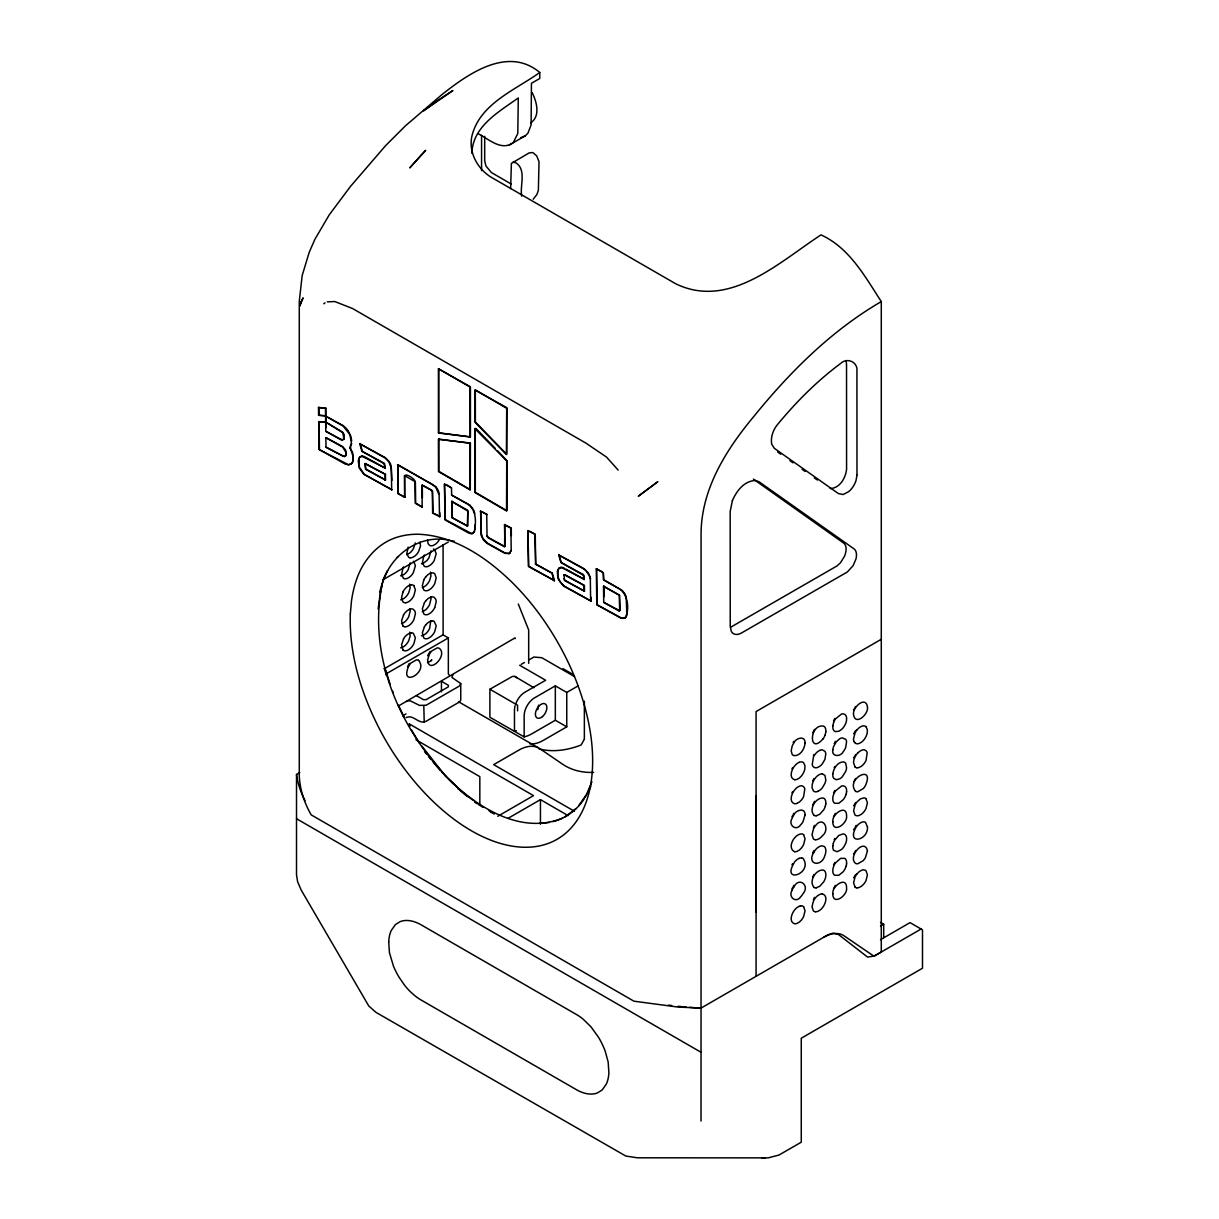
<?xml version="1.0" encoding="UTF-8"?>
<svg xmlns="http://www.w3.org/2000/svg" width="1219" height="1219" viewBox="0 0 1219 1219"><rect width="100%" height="100%" fill="white"/><g stroke="black" fill="none" stroke-linecap="round" stroke-linejoin="round"><path stroke-width="1.5" d="M441.446 691.813L441.446 681.284L448.363 685.276L448.363 686.815L426.117 699.66L423.435 699.676L416.517 695.683M443.122 634.962L443.091 544.68M443.167 634.931L448.348 637.933L448.348 673.924L449.689 675.555M453.163 674.442L451.868 677.139A6.628 3.825 -0.1 0 0 452.097 677.535L460.752 683.569L460.752 700.148L459.395 702.037L426.147 721.237C418.711 725.076 413.5 713.846 406.049 717.641M475.258 428.509L475.319 492.308L506.906 510.715L507.119 460.843L497.809 451.015M481.566 170.66L481.566 135.355M515.104 638.665L515.104 637.827L398.384 706.03M517.587 710.845L517.587 705.237L489.886 689.238L489.886 717.244L524.155 736.885A37.713 21.774 -60 0 0 532.002 733.716L555.331 720.246L566.759 726.844L566.759 692.453L555.331 685.855L534.547 697.847A14.689 8.487 -60 0 0 524.155 715.843L524.155 736.885M564.001 575.261L564.946 574.667L584.419 585.547L584.495 591.215L564.427 580.396L564.062 574.774M756.07 912.223L756.07 795.596M510.624 188.64L511.386 163.392L529.122 152.908L532.81 152.558L536.726 155.925L539.027 161.746L538.371 190.332L536.893 194.491L533.191 199.23M521.671 196.168C519.69 185.684 526.943 169.38 515.424 162.538L512.986 162.31M701.032 1121.053L701.077 532.794C701.656 488.545 726.311 449.491 753.708 416.593C789.882 371.993 831.328 330.623 881.291 301.581C864.972 276.545 849.536 247.884 821.012 234.886C779.49 261.872 729.252 310.037 675.539 283.677L491.272 177.288C477.604 168.953 468.614 152.68 471.783 136.619C479.372 103.874 514.997 90.206 539.758 72.5C507.561 45.362 467.09 74.496 441.08 95.311L405.424 125.831L385.722 145.503L350.493 186.416L329.237 214.849L314.944 239.214L309.215 252.303L302.16 275.585L299.28 301.322L299.28 776.122C299.981 789.744 304.369 803.092 311.211 814.871L633.91 1001.18L677.947 1007.062L701.077 1008.067L828.311 934.623L833.324 933.129L838.443 934.501L867.578 957.083L873.977 956.092L881.276 952.009L881.291 301.581M427.579 539.743L428.052 543.583L429.56 545.32A9.859 5.699 -60 0 0 431.739 545.792A9.554 5.516 -60 0 0 433.553 545.274L435.366 544.238A9.554 5.516 -60 0 0 437.926 541.754A9.859 5.699 -60 0 0 439.358 539.651M410.224 562.858L408.182 569.684A9.859 5.699 -60 0 1 406.75 571.787A9.554 5.516 -60 0 1 404.19 574.271L402.392 575.307M431.023 550.851L428.997 557.677A9.859 5.699 -60 0 1 426.741 560.71L423.191 563.3A9.554 5.516 -60.1 0 1 421.439 563.772M825.796 731.903L825.796 729.8A9.584 5.531 -60 0 0 824.928 727.347A9.889 5.714 -60 0 0 823.145 726.036C808.944 724.406 808.746 755.689 823.145 738.729M825.796 803.9L825.796 801.812A9.584 5.531 -60 0 0 825.324 800.06A9.889 5.699 -60 0 0 823.145 798.034C815.526 797.455 808.547 809.523 814.018 815.313M832.836 725.732L832.836 727.819A9.584 5.531 -60 0 0 833.705 730.272A9.889 5.699 -60 0 0 835.503 731.598L838.809 731.263L841.506 729.495A10.072 5.821 -60 0 0 843.929 726.722L844.615 725.64A9.859 5.699 -60 0 0 845.712 723.431A9.584 5.531 -60 0 0 846.58 719.896L846.58 717.793A9.584 5.531 -60 0 0 845.712 715.34A9.859 5.699 -60 0 0 844.615 714.334L843.929 714.029A10.072 5.821 -60 0 0 841.506 714.044L835.503 718.89A9.889 5.699 -60 0 0 833.705 722.181M832.836 845.757L832.836 847.845A9.584 5.531 -60 0 0 833.705 850.298L837.057 851.746L841.506 849.521A10.072 5.821 -60 0 0 843.929 846.733L845.712 843.365A9.584 5.531 -60 0 0 846.58 839.906L846.58 837.819A9.554 5.516 -60 0 0 846.123 836.066A9.843 5.684 -60 0 0 843.182 833.887L838.809 835.426L834.817 839.998A9.859 5.699 -60 0 0 833.308 843.457M846.58 791.908L846.58 789.805A9.584 5.531 -60 0 0 846.123 788.068A9.859 5.699 -60 0 0 844.615 786.331L843.929 786.026A10.072 5.821 -60 0 0 841.506 786.057L835.503 790.902A9.859 5.699 -60 0 0 833.308 795.367A9.584 5.531 -60 0 0 832.836 797.744L832.836 799.832A9.584 5.531 -60 0 0 833.308 801.584A9.859 5.699 -60 0 0 834.817 803.306L838.809 803.275L843.182 799.74A9.859 5.699 -60 0 0 846.123 794.255M846.58 863.905L846.58 861.818A9.584 5.531 -60 0 0 845.712 859.365A9.859 5.699 -60 0 0 844.615 858.344L840.622 858.374L835.503 862.915A9.859 5.699 -60 0 0 833.705 866.221A9.584 5.531 -60 0 0 832.851 869.741L832.836 871.844A9.554 5.516 -60 0 0 833.705 874.297A9.859 5.699 -60 0 0 834.817 875.318L838.809 875.288L843.182 871.753A9.843 5.684 -60 0 0 846.108 866.191M475.151 529.488L475.151 524.825M471.844 153.274C472.713 126.304 498.952 111.843 518.288 97.931L517.801 133.435L513.382 142.41C501.771 151.887 488.088 138.57 477.985 133.618M378.134 608.906L380.618 591.169M351.697 443.701C347.461 449.628 357.213 457.232 351.285 463.723M404.418 475.806L404.678 497.322L404.754 475.867C405.592 472.896 414.582 478.549 415.374 481.81L415.664 503.051L422.155 507.089L415.298 503.264L414.978 481.734M415.344 542.912L413.378 548.672A9.874 5.699 -60 0 1 411.123 551.704A9.554 5.516 -60 0 1 409.371 553.243L407.557 554.295A9.554 5.516 -60 0 1 406.643 554.599M438.413 368.93L438.413 432.836M438.794 368.626L438.81 432.806L470.427 436.89L470.427 386.834L438.459 368.824M537.747 709.732L538.615 705.146M381.105 589.021C386.834 557.616 417.98 532.871 450.283 540.474M381.928 585.684C366.233 664.111 407.603 745.647 466.755 795.717M511.401 550.531L509.039 553.624M460.752 683.569L459.395 686.038L426.147 705.237L419.488 705.39L410.361 700.864A4.922 2.834 0 0 0 407.542 701.062L406.445 701.489M379.658 592.129L383.726 578.294L387.566 570.538M792.121 890.312C787.748 896.864 796.068 903.782 800.776 896.696A9.859 5.699 -60 0 0 803.031 893.664C810.208 885.527 798.933 876.431 793.904 886.929M591.931 781.699L586.629 794.194L578.675 805.729M504.956 546.371L504.498 524.658L511.264 528.025L511.37 535.583M590.819 786.255L587.421 793.508M408.152 547.148L406.78 553.853L408.746 557.327A9.859 5.699 -60 0 0 410.133 557.799M409.294 663.41L407.512 666.793M430.094 651.403L427.564 655.792M793.234 742.523L793.737 741.35M793.234 814.521L793.737 813.363M793.234 886.533L793.737 885.375M856.119 825.354L855.007 827.655M402.94 568.145L401.569 574.85L403.535 578.324M402.94 592.144L401.508 597.843L402.94 601.881A9.889 5.714 -60 0 0 405.79 602.765M423.74 580.137L422.323 585.821L423.74 589.874A9.889 5.714 -60 0 0 426.589 590.758A9.554 5.516 -60 0 0 428.341 590.286L430.155 589.234A9.554 5.516 -60 0 0 432.715 586.75A9.889 5.714 -60.1 0 0 434.756 583.611L436.189 577.821L434.756 573.783A9.889 5.714 -60.1 0 0 431.907 572.9A9.554 5.516 -60 0 0 430.155 573.372L428.341 574.423A9.554 5.516 -60 0 0 425.781 576.907M434.756 607.519L436.189 601.82A9.874 5.699 -60 0 0 435.655 599.078L434.147 597.34A9.874 5.699 -60 0 0 431.892 596.899A9.554 5.516 -60.1 0 0 430.155 597.371L428.341 598.422A9.554 5.531 -60 0 0 425.766 600.891M814.536 825.37L813.439 827.655M835.32 813.363L833.537 816.73M814.536 897.382L813.439 899.668M835.32 885.375L833.537 888.742M474.161 531.85C476.309 522.921 476.614 509.908 467.837 504.163L451.624 495.097L451.518 487.935L444.493 484.019L444.996 519.843L468.706 533.084A14.658 8.457 60 0 0 469.224 533.312L471.326 533.663A12.144 7.009 60 0 0 471.799 533.617L472.439 533.343M603.74 602.399L619.709 610.658L619.191 595.238L603.512 586.248L603.74 602.399L619.008 610.917M474.74 531.21L473.109 533.069M359.041 458.039L358.31 460.706A16.807 9.706 60 0 0 358.31 461.3L359.346 468.187L363.795 474.298L392.03 489.84L365.03 474.724A14.201 8.198 60 0 1 364.146 474.1L359.361 467.045L359.102 458.451A17.432 10.057 60 0 1 359.422 457.795L359.651 457.475M814.033 778.514L812.753 780.739M834.223 767.65L834.817 766.507M814.033 850.527L812.753 852.751M834.223 839.662L834.817 838.52M813.439 755.643L814.033 754.515M403.535 615.016L401.569 620.776L402.94 625.896M403.535 639.015L401.569 644.775L402.94 649.895M424.349 603.009L422.368 608.753L423.74 613.873A9.889 5.699 -60 0 0 426.589 614.757A9.554 5.516 -60.1 0 0 428.341 614.3L430.155 613.248A9.554 5.531 -60 0 0 432.715 610.765A9.874 5.699 -60 0 0 434.741 607.611M424.349 627.008L422.368 632.768L423.74 637.887A9.889 5.714 -60 0 0 425.781 638.771A10.087 5.821 -60 0 0 428.341 638.299L430.155 637.247A10.087 5.821 -60 0 0 432.715 634.779A9.889 5.714 -60 0 0 434.756 631.533L436.189 625.835L434.147 621.355A9.889 5.714 -60 0 0 431.907 620.806M855.007 707.629L855.616 706.502M855.616 730.516L855.007 731.644A9.859 5.699 -60 0 1 853.574 733.747M814.018 852.005C805.942 864.759 821.652 867.776 824.928 855.357A9.584 5.531 -60 0 0 825.796 851.913L825.796 849.826A9.554 5.516 -60 0 0 824.928 847.357A9.859 5.699 -60 0 0 823.831 846.336L822.383 845.91A9.584 5.531 -60 0 0 819.823 846.382L818.025 847.418A9.554 5.516 -60 0 0 815.45 849.902A9.859 5.699 -60 0 0 813.957 852.035M855.007 779.642L855.616 778.514M855.007 851.654L855.616 850.527M345.495 455.799L345.693 455.388A3.809 2.194 60 0 0 345.861 454.809L345.891 452.66A8.533 4.937 60 0 0 345.815 452.158L342.615 447.038L325.869 437.621L325.991 447.19L344.413 456.622M585.044 797.622L586.629 794.879M833.537 720.734L834.223 719.637A9.859 5.699 -60 0 0 834.817 718.509M791.954 864.743L792.64 863.677M422.079 485.238L422.155 507.089M812.753 804.738L813.439 803.656A9.859 5.699 -60 0 0 814.536 801.355M812.753 876.751L813.439 875.669A9.859 5.699 -60 0 0 814.033 874.541M431.206 660.744L431.8 659.845A9.31 5.379 -60 0 1 429.256 661.841L427.473 662.618M584.282 798.765C577.12 809.888 565.768 818.421 552.877 821.636M624.981 617.85C629.994 610.216 627.953 594.308 619.602 588.975L603.435 579.939L603.329 572.778L596.304 568.846L596.792 604.685L620.471 617.896L623.732 618.414M625.652 617.195L626.551 616.037A8.365 4.83 60 0 0 626.871 614.97L626.185 596.838M404.495 475.608L414.932 481.581M853.574 709.732L854.336 708.727M853.574 829.743L854.336 828.737M349.868 447.815L351.392 442.771L350.051 435.473A15.618 9.021 60 0 0 349.457 434.101L343.209 426.117L325.58 416.09L343.179 425.614M560.39 567.46L558.439 568.923A7.619 4.404 60 0 0 558.134 569.486L557.738 575.764L559.643 581.158A16.868 9.737 60 0 0 560.176 582.012L564.26 586.08L591.002 601.043L590.956 597.249M504.605 546.584L504.864 524.444M626.002 616.982L624.737 618.003M509.999 552.908L511.188 549.434L510.898 528.223L504.498 524.658M345.724 455.754L344.764 456.424M364.862 463.708L365.517 469.254L385.524 480.027L385.448 474.359L364.953 463.631M365.304 463.433L365.883 469.056L385.524 480.027M509.39 144.97L525.359 135.766L527.903 133.252L531.118 124.871L531.438 83.288L539.758 78.504L539.758 72.5M359.468 457.46L360.687 456.561A10.24 5.912 60 0 1 361.51 456.256M575.962 808.608L565.052 816.806M359.666 457.262L362.18 456.15M438.87 438.901L438.84 471.372L470.29 489.596L470.397 443.046L438.413 439.343L438.49 471.601L469.94 489.794M559.292 567.993L557.327 571.284L557.921 578.324A6.385 3.687 60 0 0 558.104 578.827L563.498 586.034L591.002 601.043M530.737 122.845C540.779 116.049 536.604 101.436 532.078 92.492M397.211 557.19L398.141 556.504M558.942 568.191L561.609 567.338M324.269 422.079L318.692 421.683L319.073 449.476L345.297 464.104L348.573 464.82L351.407 463.708M323.766 303.76L325.031 302.876M344.748 456.485L346.059 455.175A3.809 2.194 60 0 0 346.226 454.596L345.724 450.497A4.998 2.895 60 0 0 345.297 449.598L342.63 446.596L325.869 437.621M319.073 449.476L348.238 464.607A12.723 7.344 60 0 0 349.243 464.591L351.895 463.281A10.758 6.217 60 0 0 352.626 462.214L353.251 455.281M318.601 415.268L325.93 415.847L318.601 415.268L318.494 407.542L325.808 408.106L326.082 427.549M318.494 407.542L325.808 408.106M342.234 439.983L343.59 439.449A6.933 4.007 60 0 0 343.971 439.114A5.897 3.398 60 0 0 344.261 438.688L344.154 434.787A5.44 3.139 60 0 0 343.743 433.827L343.164 432.836A5.897 3.398 60 0 0 342.676 432.166L326.037 422.246L318.692 421.683M326.006 422.277L342.341 432.41A5.501 3.185 60 0 1 342.783 433.004L343.91 438.855A5.897 3.398 60 0 1 343.606 439.328L340.848 439.693L325.778 431.282L325.458 408.319M325.778 431.282L340.817 439.282M325.991 447.19L343.164 456.302M349.701 447.998L352.123 451.533A15.923 9.188 60 0 1 352.596 452.798L352.946 453.91M384.076 463.616L361.906 451.228L359.773 443.762L385.494 457.765L389.379 461.849M361.906 451.228L384.457 463.418L385.356 468.203L362.256 456.363M404.678 497.322L397.851 493.512L397.821 464.622L435.747 486.64M365.624 463.692L385.448 474.359M397.851 493.512L405.043 497.108M444.493 484.019L445.346 519.644L471.403 533.465A10.361 5.988 60 0 0 472.164 533.404M451.518 487.935L446.261 484.598M451.624 495.097L469.818 505.108M467.319 526.105L451.929 517.572L451.716 501.405L467.791 510.258L467.685 525.907M432.334 491.699L432.623 512.94L439.861 516.582L439.815 512.788M432.623 512.94L439.861 516.582M451.929 517.572L467.502 525.846M509.938 553.091A9.737 5.623 60 0 1 509.405 553.426L504.925 553.335L487.097 543.369L483.943 540.505A12.373 7.146 60 0 1 483.242 539.56L481.276 535.659A8.442 4.876 60 0 1 481.048 534.943L480.652 510.913L480.956 532.429L482.633 537.731A8.777 5.059 60 0 0 483.379 539.011L487.798 543.354L505.519 553.228L509.146 553.548M480.286 511.111L487.082 514.509L482.252 511.812M382.675 579.939L448.348 542.013M473.475 532.855L472.378 533.45M527.888 530.661L528.741 566.241L554.432 580.61L528.391 566.454L527.888 530.661L535.263 534.379L535.659 563.955L552.329 573.265L554.432 580.61M534.897 534.577L535.659 563.955M583.52 575.307L560.862 562.401L558.729 554.95L583.84 568.572M560.862 562.401L583.474 574.652L584.328 579.406L561.669 567.582M384.122 668.82L443.122 634.794M535.309 564.153L552.329 573.265M385.768 674.061L448.348 637.933M596.304 568.846L602.293 571.787M603.329 572.778L603.786 579.726L622.193 590.438M564.214 574.758L584.419 585.547M603.512 586.248L619.648 595.162L620.136 610.186L619.039 610.932M880.499 939.666L910.029 922.631L922.493 929.823L922.493 968.221L801.264 1038.222L801.264 1142.203L778.911 1155.079L768.138 1157.867L637.369 1157.806L625.789 1156.039L375.924 1012.334L368.778 1005.995L301.2 890.083L297.604 881.703L296.507 874.77L296.507 774.492L299.767 772.602M402.788 715.812L406.049 713.923M596.792 604.685L620.882 617.713L623.823 618.262M521.244 664.34L524.414 662.511M529.153 659.769L533.907 657.026L541.83 657.727L574.545 676.621M489.886 689.238L512.178 676.575A9.874 5.699 -60 0 1 516.688 677.84M566.759 692.453L577.852 686.053M731.156 626.947L836.889 566.012L840.455 562.797L844.401 556.428A13.866 8 -60 0 0 845.59 545.655L844.249 543.491L753.403 479.128M566.759 726.844L543.43 740.314A37.713 21.774 -60 0 1 530.006 743.88M497.763 816.288L533.511 795.641L409.157 723.842L410.193 725.991M507.927 818.406L540.444 799.634L568.161 815.648M881.291 639.274L756.07 711.561L756.085 976.328M880.499 926.074L883.699 924.231L883.699 937.822M921.107 929.03L873.993 956.229L844.127 935.857A39.191 22.628 -60 0 0 823.694 937.274M422.109 485.223L432.547 490.846L432.989 512.742M625.103 617.804L624.25 618.262M409.34 585.379L407.542 586.43A9.554 5.516 -60 0 0 404.982 588.914A9.889 5.714 -60 0 0 402.864 592.084M409.34 609.393L407.542 610.429A9.554 5.516 -60 0 0 404.982 612.928A9.889 5.699 -60 0 0 403.474 614.955M819.823 750.371L818.025 751.407A10.087 5.821 -60 0 0 815.45 753.891A9.859 5.699 -60 0 0 813.423 757.045L812.22 764.755A10.072 5.821 -60 0 0 813.423 766.873L814.018 767.3A9.859 5.699 -60 0 0 815.45 767.757A9.554 5.516 -60 0 0 818.025 767.269L819.823 766.233A9.584 5.531 -60 0 0 822.383 763.749L824.928 759.361L825.796 753.814A9.584 5.531 -60 0 0 824.928 751.361L822.383 749.883A10.087 5.821 -60 0 0 819.96 750.294M799.024 762.378L797.226 763.414A10.133 5.851 -60 0 0 794.666 765.898C791.664 769.341 788.586 777.935 794.666 779.749M818.025 791.283L819.823 790.232A10.133 5.851 -60 0 0 822.383 787.764L824.928 783.36A9.584 5.531 -60 0 0 825.796 779.901L824.928 775.36L822.383 773.897M797.226 803.291L799.024 802.239A10.087 5.821 -60 0 0 801.599 799.755A9.889 5.699 -60 0 0 803.626 796.525L804.814 788.891A10.072 5.821 -60 0 0 803.626 786.773L803.031 786.346A9.889 5.699 -60 0 0 800.776 785.798A9.554 5.516 -60 0 0 799.024 786.377L797.226 787.413A9.584 5.531 -60 0 0 794.666 789.897C791.664 793.34 788.586 801.934 794.666 803.763A10.087 5.821 -60 0 0 797.104 803.351M799.024 858.389L797.226 859.425A9.584 5.531 -60 0 0 794.666 861.909C780.236 884.887 813.728 873.581 803.031 858.344A9.859 5.699 -60 0 0 801.599 857.902M799.024 906.387L797.226 907.439A9.584 5.531 -60 0 0 794.666 909.907C791.68 913.351 788.586 921.96 794.666 923.773A9.584 5.531 -60 0 0 797.226 923.301L799.024 922.25A9.554 5.516 -60 0 0 801.599 919.781A9.889 5.714 -60 0 0 803.626 916.536L805.058 910.852L803.626 906.799M520.589 137.777L525.359 135.766M472.987 533.145L472.103 533.541M562.172 818.284C519.096 835.67 474.282 805.287 445.011 775.558M504.712 546.493L488.362 537.518L487.371 535.857M504.361 546.706L487.996 537.731L487.036 536.223M438.611 439.084L470.046 443.274L469.955 489.779M361.418 456.394L363.902 456.394M816.273 815.755L819.823 814.231L823.831 809.645A9.859 5.699 -60 0 0 825.324 806.186M816.273 887.767L819.823 886.243L823.831 881.657A9.889 5.714 -60 0 0 825.324 878.289A9.554 5.516 -60 0 0 825.796 875.912L825.796 873.825A9.584 5.531 -60 0 0 824.928 871.372A9.889 5.714 -60 0 0 823.145 870.046C815.526 869.467 808.547 881.535 814.018 887.325M830.169 488.545C839.876 488.316 845.681 477.878 846.58 469.239L846.535 365.319A21.378 12.342 -60 0 0 845.849 360.595M560.39 567.582L561.334 567.551M549.373 822.459L539.971 823.419M467.41 526.12L467.776 511.508M327.317 301.84L334.798 301.55L352.474 308.483L586.141 443.244L606.483 457.064L618.17 470.092M762.119 1158.05L765.212 1158.05M342.249 439.769L341.853 439.693A4.282 2.468 60 0 1 341.213 439.48M794.666 851.761C786.605 847.997 794.148 834.025 801.599 833.903A9.889 5.714 -60 0 1 803.626 834.68M822.383 893.908C828.463 895.721 825.385 904.33 822.383 907.774A9.584 5.546 -60 0 1 819.823 910.243L818.025 911.294A9.584 5.546 -60 0 1 815.572 911.705M454.291 541.266L451.35 540.672M562.279 567.429L563.132 567.673A10.133 5.851 60 0 1 564.275 568.191M438.566 368.748L470.062 387.032L470.123 436.935L438.444 432.989M364.252 456.516L385.356 468.203M489.032 810.711L492.247 812.464M584.495 591.215L565.022 580.351L564.047 578.69M529.655 531.24L535.263 534.379M359.773 443.762L385.113 457.963L388.876 461.849L391.345 468.416L391.68 490.053M397.455 464.835L432.532 484.431L435.838 487.402L439.145 494.96L439.495 516.78M558.729 554.95L583.733 568.938A8.503 4.906 60 0 1 584.312 569.319L585.547 570.309A11.855 6.842 60 0 1 586.309 571.071L589.432 576.115A10.697 6.171 60 0 1 589.706 576.861L590.286 579.391A7.984 4.617 60 0 1 590.346 580.442L590.636 601.241M431.496 490.129L422.338 485.132L422.383 498.022M451.716 501.405L467.7 511.005M565.814 569.06L584.328 579.406M490.526 811.915L494.274 814.033M511.172 183.978L491.44 172.58L485.954 166.028L484.69 160.695L484.69 136.345M506.571 407.527L474.953 390.034L475.014 422.246L506.403 454.519L506.693 408.335L475.319 389.836L475.38 422.033L506.769 454.321L506.845 407.786M562.949 668.652L571.955 673.848M519.66 665.254L545.64 680.248L524.856 692.255A14.689 8.487 -60 0 0 515.652 703.988M880.529 922.402L883.699 924.231M458.527 701.733L538.356 747.826M574.393 811.244L493.68 764.648L518.715 750.188A40.608 23.451 -60 0 1 539.88 748.71L562.355 764.039A139.606 80.606 -60 0 0 593.592 772.374M415.953 739.765L479.829 776.64L479.829 804.647M296.507 818.726L701.077 1052.302M514.921 676.499L533.892 687.729M478.244 804.372L482.983 807.328M584.023 568.679L588.259 572.93M474.435 802.026L476.919 803.641M777.707 452.036L780.754 454.199M789.912 460.66L792.959 462.809M802.102 469.269L805.149 471.418M814.307 477.878L817.355 480.027M855.601 743.3L855.007 742.859A10.072 5.821 -60 0 1 854.108 741.563M855.601 791.299C845.057 779.154 875.318 763.246 865.399 785.645A9.859 5.684 -60 0 1 863.159 788.678L857.856 791.74A9.859 5.684 -60 0 1 855.555 791.344M418.559 660.378C429.103 672.522 398.842 688.43 408.746 666.031A9.874 5.699 -60 0 1 411.001 662.999L416.304 659.936A9.874 5.699 -60 0 1 418.62 660.348M467.151 795.809L472.682 799.999M384.092 463.631L385.006 468.416M343.926 426.178L345.739 427.854A16.67 9.615 60 0 1 346.638 428.875M457.856 788.571L467.426 796.662M448.577 779.078L455.921 786.087L452.234 782.598M470.077 505.336L473.383 509.664A8.579 4.952 60 0 1 473.962 510.913L474.785 513.519M622.437 590.682L624.707 593.638M475.867 428.387L495.234 448.348M440.013 770.225L433.187 762.165M441.522 771.627L446.154 776.671M866.008 798.78L867.44 802.818L866.008 808.517A9.889 5.714 -60 0 1 863.966 811.747A9.584 5.531 -60 0 1 861.406 814.231L859.593 815.267A9.584 5.531 -60 0 1 857.856 815.74A9.889 5.714 -60 0 1 854.93 814.917L853.574 810.833L855.007 805.134A9.889 5.714 -60 0 1 857.033 801.889L860.507 798.811L863.966 797.881A9.889 5.714 -60 0 1 866.084 798.735M855.007 886.868L853.574 882.83L855.007 877.131A9.889 5.714 -60.1 0 1 856.957 873.947M803.626 834.786L805.058 838.84L803.626 844.523A9.889 5.714 -60 0 1 800.776 848.698A9.554 5.516 -60 0 1 799.024 850.237L797.226 851.289A9.554 5.516 -60 0 1 794.788 851.685M413.942 585.79L415.374 589.828L413.942 595.527A9.889 5.714 -60 0 1 411.915 598.773A9.554 5.516 -60 0 1 409.34 601.241L407.542 602.293A9.554 5.516 -60 0 1 405.912 602.689M443.015 772.953L421.865 746.104M866.008 726.768L867.379 729.8L867.197 733.015A10.072 5.821 -60 0 1 866.008 736.505L865.399 737.647A9.859 5.699 -60 0 1 863.966 739.735A9.584 5.531 -60 0 1 861.406 742.219L859.593 743.27A9.584 5.531 -60 0 1 857.856 743.742A9.859 5.699 -60 0 1 855.54 743.331M855.007 766.858L853.574 762.82A9.889 5.699 -60 0 1 854.016 759.422A10.072 5.821 -60 0 1 855.007 757.121L855.601 755.978A9.889 5.699 -60 0 1 857.78 752.9M428.509 756.542L430.916 759.422M424.532 751.62L426.696 754.256M347.095 429.423L347.918 430.566M436.204 487.189L438.2 490.404M583.551 575.338L583.977 579.604M431.892 490.51L432.334 491.684M348.223 431.008L350.417 435.259M411.321 729.678L419.504 743.255M625.012 594.171L626.033 596.381M389.882 462.687L390.689 464.332M589.295 574.743L588.96 574.103A6.598 3.809 60 0 0 588.594 573.463M398.506 705.268L404.129 717.244M438.368 490.724L439.449 494.304M518.304 604.03L528.68 629.994L528.68 663.349M392.777 691.28L393.326 692.712M589.828 575.977L590.606 578.873M420.052 542.074L420.525 545.914L418.559 551.658A9.859 5.699 -60 0 1 416.304 554.691A9.554 5.516 -60 0 1 414.551 556.245L412.753 557.281A9.554 5.516 -60 0 1 410.178 557.769M430.49 572.092L430.962 575.932L429.591 580.549A9.874 5.699 -60 0 1 427.564 583.779A9.554 5.516 -60 0 1 424.989 586.263L423.191 587.299A9.554 5.516 -60 0 1 422.292 587.619M409.691 584.099L410.163 587.939L408.792 592.556A9.889 5.714 -60 0 1 405.942 596.731A9.554 5.516 -60 0 1 404.19 598.27L402.392 599.321A9.554 5.516 -60 0 1 400.624 599.794M409.691 632.112L410.163 635.952L408.792 640.569A9.889 5.714 -60 0 1 406.75 643.8A10.087 5.821 -60 0 1 404.19 646.283L402.392 647.335A10.087 5.821 -60 0 1 400.64 647.792M391.07 465.353L391.908 480.393M390.08 684.133L385.57 669.703M559.079 554.752L561.212 562.203M551.978 573.479L554.081 580.808M360.123 443.564L362.256 451.015M384.396 668.164L386.377 675.433M430.795 620.928L429.591 628.547A9.889 5.714 -60 0 1 427.564 631.792A10.087 5.821 -60 0 1 424.989 634.276L423.191 635.312A10.087 5.821 -60 0 1 421.439 635.785M351.697 441.004L351.148 437.545A12.754 7.36 60 0 0 350.6 435.747M423.816 705.969L424.212 721.907M603.877 586.034L604.014 596.807M596.655 568.633L597.158 604.472M486.731 514.723L487.021 536.055M452.066 501.207L452.295 517.359M397.821 464.622L398.217 493.299M385.082 474.572L385.174 480.225M319.058 421.484L319.439 449.278M584.053 585.76L584.13 591.413M318.86 407.329L318.967 415.054M584.358 701.184L584.358 738.988M555.331 685.855L555.331 720.246M540.444 799.634L540.444 824.181M305.04 800.685A221.828 128.071 0 0 1 296.507 774.492M701.077 1008.067A221.843 128.071 0 0 1 689.588 1007.351M686.312 1007.077A221.843 128.071 0 0 1 678.175 1006.284M671.699 1005.523A221.843 128.071 0 0 1 668.484 1005.096M538.889 748.801A139.606 80.606 -60 0 0 581.021 745.053A185.09 39.115 -81.2 0 0 584.358 739.171M515.134 705.603A14.689 8.487 -60 0 0 514.464 710.25L514.464 731.278A37.713 21.774 -60 0 0 516.384 730.775M832.851 725.854A9.584 5.531 -60 0 1 833.705 722.41M825.796 731.781A9.584 5.531 -60 0 1 824.928 735.225M824.928 735.438A9.889 5.714 -60 0 1 823.13 738.821M817.888 791.36A10.133 5.851 -60 0 1 815.313 791.832A9.889 5.714 -60 0 1 813.423 790.872L812.052 787.84L812.22 784.609A10.072 5.821 -60 0 1 813.423 781.12L814.018 779.992A9.859 5.699 -60 0 1 815.45 777.89A9.554 5.516 -60 0 1 818.025 775.406L819.823 774.37A9.554 5.516 -60 0 1 822.261 773.958M856.957 767.802A9.889 5.699 -60 0 1 854.915 766.903M857.048 767.741A10.133 5.851 -60 0 0 859.593 767.269L861.406 766.218A10.133 5.851 -60 0 0 863.966 763.749A9.889 5.699 -60 0 0 866.008 760.504L867.197 752.87A10.072 5.821 -60 0 0 866.008 750.767L865.399 750.325A9.889 5.699 -60 0 0 863.966 749.776A9.584 5.531 -60 0 0 861.406 750.355L859.593 751.407A9.584 5.531 -60 0 0 857.856 752.946M855.616 754.515A9.889 5.714 -60 0 1 855.007 755.643M854.336 756.725A9.889 5.714 -60 0 1 853.574 757.746M816.197 815.801A9.859 5.699 -60 0 1 813.957 815.343M792.64 815.663A9.859 5.699 -60 0 1 791.954 816.745M857.048 729.876A10.133 5.851 -60 0 1 859.593 727.408L861.406 726.356A10.133 5.851 -60 0 1 863.966 725.884A9.859 5.699 -60 0 1 866.008 726.692M854.031 741.594A9.859 5.699 -60 0 1 853.498 738.851L855.007 733.122A9.859 5.699 -60 0 1 856.972 729.846M798.917 858.45A9.584 5.531 -60 0 1 801.492 857.963M815.45 839.754A9.889 5.699 -60 0 1 813.423 838.87L811.991 834.832L813.423 829.133A9.889 5.699 -60 0 1 815.45 825.796C823.054 815.145 830.429 829.606 822.383 835.762A9.584 5.531 -60 0 1 819.823 838.23L818.025 839.281A9.584 5.531 -60 0 1 815.557 839.693M794.788 779.688A9.554 5.516 -60 0 0 797.333 779.215L799.024 778.24A9.554 5.516 -60 0 0 800.776 776.686A9.859 5.699 -60 0 0 803.031 773.654L803.626 772.526A10.072 5.821 -60 0 0 804.814 769.037L804.997 765.806L803.626 762.774A9.889 5.714 -60 0 0 801.599 761.89A10.133 5.851 -60 0 0 799.176 762.286M792.06 890.251A9.859 5.699 -60 0 1 793.843 886.883M792.64 767.65A9.859 5.699 -60 0 1 791.954 768.732M856.972 887.92A9.889 5.714 -60.1 0 1 854.93 887.021M835.32 741.35A9.843 5.668 -60 0 1 834.223 743.636M792.64 887.661A9.859 5.699 -60 0 1 791.954 888.742M800.776 905.808A9.889 5.714 -60 0 1 803.626 906.692M409.98 608.921A9.874 5.699 -60 0 1 410.224 610.856L408.792 616.555A9.874 5.699 -60 0 1 405.927 620.806A9.554 5.516 -60 0 1 404.19 622.284L402.392 623.32A9.554 5.516 -60 0 1 401.493 623.64M422.292 611.633A9.554 5.516 -60 0 0 423.191 611.313L424.989 610.262A9.554 5.516 -60 0 0 427.564 607.793A9.874 5.699 -60 0 0 429.576 604.624L431.023 598.849A9.874 5.699 -60 0 0 430.795 596.914M402.377 575.322A9.554 5.516 -60.1 0 1 400.624 575.795M424.349 626.901A9.889 5.714 -60 0 1 425.781 624.798M425.781 624.905A9.554 5.516 -60 0 1 428.341 622.437L430.155 621.385A9.554 5.516 -60 0 1 431.907 620.913M424.349 602.902A9.889 5.699 -60 0 1 425.781 600.799M402.864 649.94A9.889 5.714 -60 0 0 404.891 650.824A10.087 5.821 -60 0 0 407.542 650.306L409.34 649.255A10.087 5.821 -60 0 0 411.915 646.786A9.889 5.714 -60 0 0 413.942 643.541L415.374 637.842L413.348 633.362A9.889 5.714 -60 0 0 411.093 632.813M403.459 638.969A9.889 5.714 -60 0 1 404.906 636.867A9.554 5.516 -60 0 1 407.542 634.444L409.34 633.392A9.554 5.516 -60 0 1 411.093 632.92M405.119 626.703A9.554 5.531 -60 0 0 407.695 626.216L409.34 625.256A9.554 5.531 -60 0 0 411.915 622.787A9.889 5.699 -60 0 0 413.942 619.526L415.374 613.827A9.874 5.699 -60 0 0 414.841 611.085L413.348 609.348A9.874 5.699 -60 0 0 411.093 608.906A9.554 5.516 -60 0 0 409.218 609.47M404.891 626.825A9.889 5.699 -60 0 1 402.864 625.926M423.74 580.031A9.889 5.714 -60 0 1 425.781 576.8M411.093 584.8A9.889 5.714 -60 0 1 413.942 585.684M409.218 585.455A9.554 5.516 -60 0 1 410.971 584.983M424.349 554.995A9.889 5.714 -60 0 0 423.74 556.138L422.368 562.828L424.349 566.317A9.859 5.699 -60 0 0 426.589 566.744A9.554 5.516 -60 0 0 428.341 566.271L430.155 565.235A9.554 5.516 -60 0 0 432.715 562.751A9.859 5.684 -60 0 0 434.147 560.649L436.189 553.822L434.756 549.769A9.889 5.714 -60 0 0 433.461 549.038M403.489 578.355A9.859 5.684 -60 0 0 404.921 578.796A9.554 5.516 -60 0 0 407.542 578.294L409.34 577.242A9.554 5.516 -60 0 0 411.915 574.758A9.859 5.684 -60 0 0 413.348 572.656L415.374 565.829L413.942 561.791A9.859 5.684 -60 0 0 413.348 561.273M402.895 568.1A9.859 5.684 -60 0 1 403.489 566.957M825.796 803.778A9.584 5.531 -60 0 1 825.324 806.064M816.197 887.904A9.889 5.714 -60 0 1 813.942 887.462M822.246 893.984A9.554 5.516 -60 0 0 819.701 894.456L818.025 895.432A9.554 5.516 -60 0 0 815.45 897.9A9.889 5.714 -60 0 0 813.423 901.146L811.991 906.845L813.423 910.883A9.889 5.714 -60 0 0 815.45 911.766M846.58 863.768A9.584 5.531 -60 0 1 846.123 866.069M834.817 862.534A9.843 5.684 -60 0 1 833.537 864.743M854.336 852.736A9.859 5.699 -60 0 1 853.574 853.757M832.836 845.879A9.584 5.531 -60 0 1 833.308 843.578M846.58 791.786A9.584 5.531 -60 0 1 846.123 794.057M834.817 790.521A9.843 5.684 -60 0 1 833.537 792.731M857.048 887.767A9.584 5.531 -60 0 0 859.593 887.295L861.406 886.243A9.584 5.546 -60 0 0 863.159 884.689A9.889 5.714 -60.1 0 0 866.008 880.621L867.44 874.831L866.008 870.793A9.889 5.714 -60.1 0 0 863.966 869.894A9.584 5.531 -60 0 0 861.406 870.366L859.593 871.417A9.584 5.531 -60 0 0 857.048 873.901M855.616 874.526A9.889 5.714 -60 0 1 853.574 877.756M798.917 906.448A9.584 5.531 -60 0 1 800.67 905.976M854.336 780.724A9.859 5.699 -60 0 1 853.574 781.745M855.616 802.513A9.889 5.714 -60 0 1 853.574 805.759M792.64 791.664A9.889 5.714 -60 0 1 791.954 792.746M814.536 729.343A9.889 5.699 -60 0 1 812.738 732.726M474.907 428.722L474.953 492.506L506.54 510.929L506.723 460.919L474.907 428.677M350.31 613.98C348.924 655.609 362.18 696.506 381.562 732.924A173.083 99.928 60 0 0 394.484 754.576C409.218 776.945 426.909 797.516 447.754 814.414A170.934 98.693 60 0 0 459.517 823.236A171.879 99.242 60 0 0 489.2 839.525C507.713 847.068 529.107 850.451 548.321 843.396A170.264 98.297 60 0 0 561.228 836.645C579.436 823.937 588.442 801.919 591.337 780.556A171.879 99.242 60 0 0 592.495 753.814A170.934 98.693 60 0 0 590.316 732.116C583.764 691.767 566.789 653.521 543.628 620.029A170.096 98.206 60 0 0 528.558 600.297A173.753 100.324 60 0 0 512.239 582.53C487.143 558.104 455.662 536.162 419.565 534.288A170.111 98.206 60 0 0 399.177 536.634C377.189 542.379 361.525 561.944 355.384 583.154A171.788 99.181 60 0 0 351.483 600.997L350.31 613.98M388.709 941.693L389.44 952.633L393.417 966.012A47.907 27.656 60 0 0 399.116 977.318L404.647 985.333A43.762 25.264 60 0 0 410.422 991.763L414.46 995.39A47.069 27.184 60 0 0 421.241 1000.098L576.358 1089.649A45.164 26.071 60 0 0 581.372 1092.087A46.779 27.016 60 0 0 597.386 1092.94L602.125 1090.015L606.315 1084.118A47.785 27.595 60 0 0 608.89 1072.888L608.159 1061.978L605.249 1051.327A47.785 27.58 60 0 0 598.514 1037.278L591.002 1026.855L583.17 1019.191A47.084 27.184 60 0 0 576.389 1014.482L421.195 924.871A45.179 26.087 60 0 0 416.197 922.448A46.779 27.016 60 0 0 400.182 921.625L395.444 924.551L391.269 930.463A47.785 27.58 60 0 0 388.709 941.708M805.058 742.813C804.769 748.588 800.411 756.146 793.904 755.612A9.889 5.714 -60 0 1 792.121 754.287L791.192 750.828L792.121 746.287A9.889 5.714 -60 0 1 793.904 742.904C795.809 737.922 805.409 735.286 805.058 742.813M805.058 814.825L803.031 821.652A9.859 5.684 -60 0 1 800.776 824.684C796.068 831.785 787.748 824.867 792.121 818.299A9.859 5.684 -60 0 1 793.859 814.871C795.87 809.98 805.378 807.268 805.058 814.825M867.44 706.807C869.04 713.953 855.372 726.265 853.574 714.806C851.974 707.66 865.658 695.348 867.44 706.807M867.44 826.817C868.614 840.379 846.611 845.407 855.601 827.991A9.859 5.699 -60 0 1 857.856 824.958A9.584 5.531 -60 0 1 859.593 823.419L861.406 822.368A9.584 5.531 -60 0 1 863.966 821.896A9.859 5.699 -60 0 1 865.475 822.307L867.44 826.817M427.579 659.784C428.509 674.976 448.302 655.472 439.358 648.371A9.874 5.699 -60 0 0 437.118 647.929L431.8 650.992A9.874 5.699 -60 0 0 429.56 654.024L427.579 659.784M867.44 850.832L865.399 857.658A9.874 5.699 -60 0 1 863.159 860.69L857.856 863.753A9.874 5.699 -60 0 1 855.54 863.357C847.357 856.683 864.606 837.468 867.44 850.832M832.836 749.731C831.221 756.999 840.668 757.09 843.182 751.742A9.843 5.684 -60 0 0 845.712 747.354L846.58 741.807A9.584 5.531 -60 0 0 845.712 739.354L842.359 737.891A9.843 5.684 -60 0 0 839.723 738.76L836.249 741.883L833.705 746.287A9.584 5.531 -60 0 0 832.836 749.731M832.836 773.745L832.836 775.833A9.584 5.531 -60 0 0 833.705 778.286L836.249 779.749L839.708 778.819A9.843 5.684 -60 0 0 842.359 776.732L845.712 771.353A9.584 5.531 -60 0 0 846.58 767.894L845.712 763.353A9.843 5.684 -60 0 0 843.182 761.89C837.362 762.256 833.628 768.458 832.836 773.745M832.836 821.743C832.638 834.07 847.769 823.587 846.58 815.907C846.794 803.58 831.663 814.063 832.836 821.743M832.836 893.756C832.638 906.083 847.769 895.599 846.58 887.92C846.794 875.592 831.663 886.076 832.836 893.756M856.972 475.242L855.967 480.774A14.887 8.594 -60 0 1 848.729 491.623L843.106 494.533L838.413 493.573L774.37 448.348L771.642 444.036C770.621 437.271 772.937 430.337 777.128 425.02C795.885 402.224 816.837 381.151 840.561 363.521C847.083 357.045 858.206 362.043 856.927 371.323L856.972 475.242M732.36 500.719L730.181 511.447L730.227 626.429L731.324 631.396A16.137 9.325 -60 0 0 741.548 632.951L847.281 572.016L853.087 565.738L856.028 558.82A14.11 8.152 -60 0 0 854.092 548.9L759.163 481.855L755.75 480.499C744.23 480.667 736.489 491.044 732.36 500.719M301.352 301.443L299.706 306.137L303.104 297.863L301.352 301.443M421.515 154.767L409.721 167.902L425.705 150.318L421.515 154.767M657.681 481.779L638.421 496.148L657.681 481.779M438.337 100.019L423.542 110.822L452.889 90.556L438.337 100.019M542.501 716.574A8.137 4.693 -60 0 0 545.289 703.927A8.137 4.693 -60 0 0 535.613 712.246A8.137 4.693 -60 0 0 542.501 716.574"/></g></svg>
